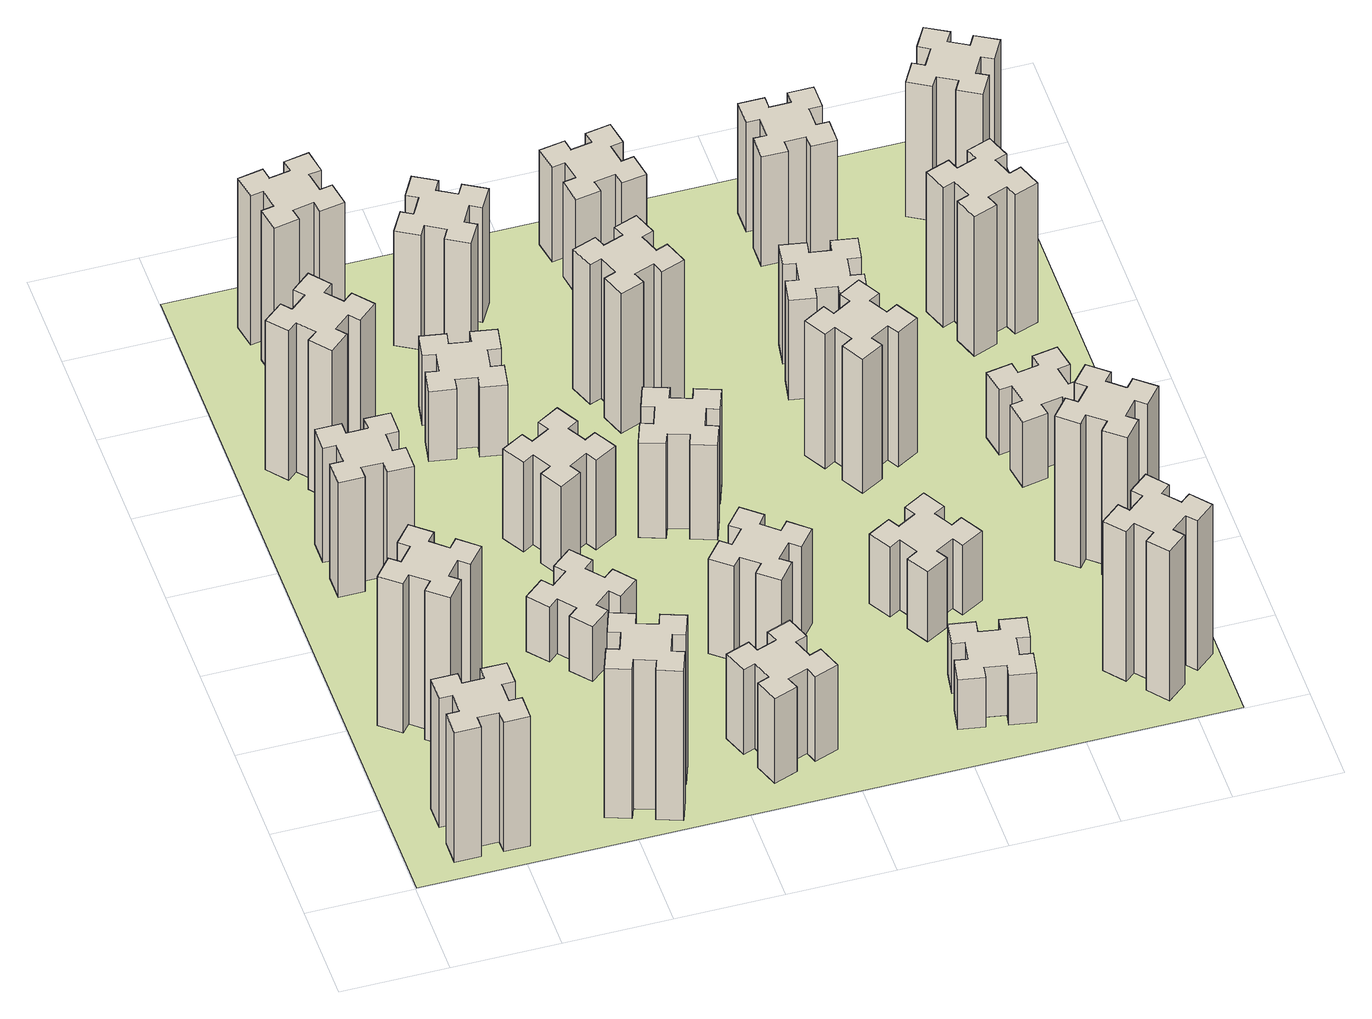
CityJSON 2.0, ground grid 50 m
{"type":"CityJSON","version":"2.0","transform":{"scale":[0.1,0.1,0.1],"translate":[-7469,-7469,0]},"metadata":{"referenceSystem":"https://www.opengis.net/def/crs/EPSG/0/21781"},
"CityObjects":{
"building1":{"type":"Building","attributes":{"class":"1000","function":"1000","usage":"1000","yearOfConstruction":2016,"roofType":"1000","measuredHeight":78,"storeysAboveGround":30,"storeysBelowGround":0},"geometry":[{"type":"Solid","lod":"1","boundaries":[[[[0,1,2,3,4,5,6,7,8,9,10,11,12,13,14,15,16,17,18,19]],[[17,16,20,21]],[[16,15,22,20]],[[15,14,23,22]],[[14,13,24,23]],[[13,12,25,24]],[[12,11,26,25]],[[11,10,27,26]],[[10,9,28,27]],[[9,8,29,28]],[[8,7,30,29]],[[7,6,31,30]],[[6,5,32,31]],[[5,4,33,32]],[[4,3,34,33]],[[3,2,35,34]],[[2,1,36,35]],[[1,0,37,36]],[[0,19,38,37]],[[19,18,39,38]],[[18,17,21,39]],[[24,25,26,27,28,29,30,31,32,33,34,35,36,37,38,39,21,20,22,23]]]]}]},
"building2":{"type":"Building","attributes":{"class":"1000","function":"1000","usage":"1000","yearOfConstruction":2016,"roofType":"1000","measuredHeight":90,"storeysAboveGround":30,"storeysBelowGround":0},"geometry":[{"type":"Solid","lod":"1","boundaries":[[[[40,41,42,43,44,45,46,47,48,49,50,51,52,53,54,55,56,57,58,59]],[[57,56,60,61]],[[56,55,62,60]],[[55,54,63,62]],[[54,53,64,63]],[[53,52,65,64]],[[52,51,66,65]],[[51,50,67,66]],[[50,49,68,67]],[[49,48,69,68]],[[48,47,70,69]],[[47,46,71,70]],[[46,45,72,71]],[[45,44,73,72]],[[44,43,74,73]],[[43,42,75,74]],[[42,41,76,75]],[[41,40,77,76]],[[40,59,78,77]],[[59,58,79,78]],[[58,57,61,79]],[[64,65,66,67,68,69,70,71,72,73,74,75,76,77,78,79,61,60,62,63]]]]}]},
"building3":{"type":"Building","attributes":{"class":"1000","function":"1000","usage":"1000","yearOfConstruction":2016,"roofType":"1000","measuredHeight":69,"storeysAboveGround":30,"storeysBelowGround":0},"geometry":[{"type":"Solid","lod":"1","boundaries":[[[[80,81,82,83,84,85,86,87,88,89,90,91,92,93,94,95,96,97,98,99]],[[97,96,100,101]],[[96,95,102,100]],[[95,94,103,102]],[[94,93,104,103]],[[93,92,105,104]],[[92,91,106,105]],[[91,90,107,106]],[[90,89,108,107]],[[89,88,109,108]],[[88,87,110,109]],[[87,86,111,110]],[[86,85,112,111]],[[85,84,113,112]],[[84,83,114,113]],[[83,82,115,114]],[[82,81,116,115]],[[81,80,117,116]],[[80,99,118,117]],[[99,98,119,118]],[[98,97,101,119]],[[104,105,106,107,108,109,110,111,112,113,114,115,116,117,118,119,101,100,102,103]]]]}]},
"building4":{"type":"Building","attributes":{"class":"1000","function":"1000","usage":"1000","yearOfConstruction":2016,"roofType":"1000","measuredHeight":90,"storeysAboveGround":30,"storeysBelowGround":0},"geometry":[{"type":"Solid","lod":"1","boundaries":[[[[120,121,122,123,124,125,126,127,128,129,130,131,132,133,134,135,136,137,138,139]],[[137,136,140,141]],[[136,135,142,140]],[[135,134,143,142]],[[134,133,144,143]],[[133,132,145,144]],[[132,131,146,145]],[[131,130,147,146]],[[130,129,148,147]],[[129,128,149,148]],[[128,127,150,149]],[[127,126,151,150]],[[126,125,152,151]],[[125,124,153,152]],[[124,123,154,153]],[[123,122,155,154]],[[122,121,156,155]],[[121,120,157,156]],[[120,139,158,157]],[[139,138,159,158]],[[138,137,141,159]],[[144,145,146,147,148,149,150,151,152,153,154,155,156,157,158,159,141,140,142,143]]]]}]},
"building5":{"type":"Building","attributes":{"class":"1000","function":"1000","usage":"1000","yearOfConstruction":2016,"roofType":"1000","measuredHeight":90,"storeysAboveGround":30,"storeysBelowGround":0},"geometry":[{"type":"Solid","lod":"1","boundaries":[[[[160,161,162,163,164,165,166,167,168,169,170,171,172,173,174,175,176,177,178,179]],[[177,176,180,181]],[[176,175,182,180]],[[175,174,183,182]],[[174,173,184,183]],[[173,172,185,184]],[[172,171,186,185]],[[171,170,187,186]],[[170,169,188,187]],[[169,168,189,188]],[[168,167,190,189]],[[167,166,191,190]],[[166,165,192,191]],[[165,164,193,192]],[[164,163,194,193]],[[163,162,195,194]],[[162,161,196,195]],[[161,160,197,196]],[[160,179,198,197]],[[179,178,199,198]],[[178,177,181,199]],[[184,185,186,187,188,189,190,191,192,193,194,195,196,197,198,199,181,180,182,183]]]]}]},
"building6":{"type":"Building","attributes":{"class":"1000","function":"1000","usage":"1000","yearOfConstruction":2016,"roofType":"1000","measuredHeight":90,"storeysAboveGround":30,"storeysBelowGround":0},"geometry":[{"type":"Solid","lod":"1","boundaries":[[[[200,201,202,203,204,205,206,207,208,209,210,211,212,213,214,215,216,217,218,219]],[[217,216,220,221]],[[216,215,222,220]],[[215,214,223,222]],[[214,213,224,223]],[[213,212,225,224]],[[212,211,226,225]],[[211,210,227,226]],[[210,209,228,227]],[[209,208,229,228]],[[208,207,230,229]],[[207,206,231,230]],[[206,205,232,231]],[[205,204,233,232]],[[204,203,234,233]],[[203,202,235,234]],[[202,201,236,235]],[[201,200,237,236]],[[200,219,238,237]],[[219,218,239,238]],[[218,217,221,239]],[[224,225,226,227,228,229,230,231,232,233,234,235,236,237,238,239,221,220,222,223]]]]}]},
"building7":{"type":"Building","attributes":{"class":"1000","function":"1000","usage":"1000","yearOfConstruction":2016,"roofType":"1000","measuredHeight":33,"storeysAboveGround":30,"storeysBelowGround":0},"geometry":[{"type":"Solid","lod":"1","boundaries":[[[[240,241,242,243,244,245,246,247,248,249,250,251,252,253,254,255,256,257,258,259]],[[257,256,260,261]],[[256,255,262,260]],[[255,254,263,262]],[[254,253,264,263]],[[253,252,265,264]],[[252,251,266,265]],[[251,250,267,266]],[[250,249,268,267]],[[249,248,269,268]],[[248,247,270,269]],[[247,246,271,270]],[[246,245,272,271]],[[245,244,273,272]],[[244,243,274,273]],[[243,242,275,274]],[[242,241,276,275]],[[241,240,277,276]],[[240,259,278,277]],[[259,258,279,278]],[[258,257,261,279]],[[264,265,266,267,268,269,270,271,272,273,274,275,276,277,278,279,261,260,262,263]]]]}]},
"building8":{"type":"Building","attributes":{"class":"1000","function":"1000","usage":"1000","yearOfConstruction":2016,"roofType":"1000","measuredHeight":54,"storeysAboveGround":30,"storeysBelowGround":0},"geometry":[{"type":"Solid","lod":"1","boundaries":[[[[280,281,282,283,284,285,286,287,288,289,290,291,292,293,294,295,296,297,298,299]],[[297,296,300,301]],[[296,295,302,300]],[[295,294,303,302]],[[294,293,304,303]],[[293,292,305,304]],[[292,291,306,305]],[[291,290,307,306]],[[290,289,308,307]],[[289,288,309,308]],[[288,287,310,309]],[[287,286,311,310]],[[286,285,312,311]],[[285,284,313,312]],[[284,283,314,313]],[[283,282,315,314]],[[282,281,316,315]],[[281,280,317,316]],[[280,299,318,317]],[[299,298,319,318]],[[298,297,301,319]],[[304,305,306,307,308,309,310,311,312,313,314,315,316,317,318,319,301,300,302,303]]]]}]},
"building9":{"type":"Building","attributes":{"class":"1000","function":"1000","usage":"1000","yearOfConstruction":2016,"roofType":"1000","measuredHeight":42,"storeysAboveGround":30,"storeysBelowGround":0},"geometry":[{"type":"Solid","lod":"1","boundaries":[[[[320,321,322,323,324,325,326,327,328,329,330,331,332,333,334,335,336,337,338,339]],[[337,336,340,341]],[[336,335,342,340]],[[335,334,343,342]],[[334,333,344,343]],[[333,332,345,344]],[[332,331,346,345]],[[331,330,347,346]],[[330,329,348,347]],[[329,328,349,348]],[[328,327,350,349]],[[327,326,351,350]],[[326,325,352,351]],[[325,324,353,352]],[[324,323,354,353]],[[323,322,355,354]],[[322,321,356,355]],[[321,320,357,356]],[[320,339,358,357]],[[339,338,359,358]],[[338,337,341,359]],[[344,345,346,347,348,349,350,351,352,353,354,355,356,357,358,359,341,340,342,343]]]]}]},
"building10":{"type":"Building","attributes":{"class":"1000","function":"1000","usage":"1000","yearOfConstruction":2016,"roofType":"1000","measuredHeight":51,"storeysAboveGround":30,"storeysBelowGround":0},"geometry":[{"type":"Solid","lod":"1","boundaries":[[[[360,361,362,363,364,365,366,367,368,369,370,371,372,373,374,375,376,377,378,379]],[[377,376,380,381]],[[376,375,382,380]],[[375,374,383,382]],[[374,373,384,383]],[[373,372,385,384]],[[372,371,386,385]],[[371,370,387,386]],[[370,369,388,387]],[[369,368,389,388]],[[368,367,390,389]],[[367,366,391,390]],[[366,365,392,391]],[[365,364,393,392]],[[364,363,394,393]],[[363,362,395,394]],[[362,361,396,395]],[[361,360,397,396]],[[360,379,398,397]],[[379,378,399,398]],[[378,377,381,399]],[[384,385,386,387,388,389,390,391,392,393,394,395,396,397,398,399,381,380,382,383]]]]}]},
"building11":{"type":"Building","attributes":{"class":"1000","function":"1000","usage":"1000","yearOfConstruction":2016,"roofType":"1000","measuredHeight":69,"storeysAboveGround":30,"storeysBelowGround":0},"geometry":[{"type":"Solid","lod":"1","boundaries":[[[[400,401,402,403,404,405,406,407,408,409,410,411,412,413,414,415,416,417,418,419]],[[417,416,420,421]],[[416,415,422,420]],[[415,414,423,422]],[[414,413,424,423]],[[413,412,425,424]],[[412,411,426,425]],[[411,410,427,426]],[[410,409,428,427]],[[409,408,429,428]],[[408,407,430,429]],[[407,406,431,430]],[[406,405,432,431]],[[405,404,433,432]],[[404,403,434,433]],[[403,402,435,434]],[[402,401,436,435]],[[401,400,437,436]],[[400,419,438,437]],[[419,418,439,438]],[[418,417,421,439]],[[424,425,426,427,428,429,430,431,432,433,434,435,436,437,438,439,421,420,422,423]]]]}]},
"building12":{"type":"Building","attributes":{"class":"1000","function":"1000","usage":"1000","yearOfConstruction":2016,"roofType":"1000","measuredHeight":57,"storeysAboveGround":30,"storeysBelowGround":0},"geometry":[{"type":"Solid","lod":"1","boundaries":[[[[440,441,442,443,444,445,446,447,448,449,450,451,452,453,454,455,456,457,458,459]],[[457,456,460,461]],[[456,455,462,460]],[[455,454,463,462]],[[454,453,464,463]],[[453,452,465,464]],[[452,451,466,465]],[[451,450,467,466]],[[450,449,468,467]],[[449,448,469,468]],[[448,447,470,469]],[[447,446,471,470]],[[446,445,472,471]],[[445,444,473,472]],[[444,443,474,473]],[[443,442,475,474]],[[442,441,476,475]],[[441,440,477,476]],[[440,459,478,477]],[[459,458,479,478]],[[458,457,461,479]],[[464,465,466,467,468,469,470,471,472,473,474,475,476,477,478,479,461,460,462,463]]]]}]},
"building13":{"type":"Building","attributes":{"class":"1000","function":"1000","usage":"1000","yearOfConstruction":2016,"roofType":"1000","measuredHeight":57,"storeysAboveGround":30,"storeysBelowGround":0},"geometry":[{"type":"Solid","lod":"1","boundaries":[[[[480,481,482,483,484,485,486,487,488,489,490,491,492,493,494,495,496,497,498,499]],[[497,496,500,501]],[[496,495,502,500]],[[495,494,503,502]],[[494,493,504,503]],[[493,492,505,504]],[[492,491,506,505]],[[491,490,507,506]],[[490,489,508,507]],[[489,488,509,508]],[[488,487,510,509]],[[487,486,511,510]],[[486,485,512,511]],[[485,484,513,512]],[[484,483,514,513]],[[483,482,515,514]],[[482,481,516,515]],[[481,480,517,516]],[[480,499,518,517]],[[499,498,519,518]],[[498,497,501,519]],[[504,505,506,507,508,509,510,511,512,513,514,515,516,517,518,519,501,500,502,503]]]]}]},
"building14":{"type":"Building","attributes":{"class":"1000","function":"1000","usage":"1000","yearOfConstruction":2016,"roofType":"1000","measuredHeight":84,"storeysAboveGround":30,"storeysBelowGround":0},"geometry":[{"type":"Solid","lod":"1","boundaries":[[[[520,521,522,523,524,525,526,527,528,529,530,531,532,533,534,535,536,537,538,539]],[[537,536,540,541]],[[536,535,542,540]],[[535,534,543,542]],[[534,533,544,543]],[[533,532,545,544]],[[532,531,546,545]],[[531,530,547,546]],[[530,529,548,547]],[[529,528,549,548]],[[528,527,550,549]],[[527,526,551,550]],[[526,525,552,551]],[[525,524,553,552]],[[524,523,554,553]],[[523,522,555,554]],[[522,521,556,555]],[[521,520,557,556]],[[520,539,558,557]],[[539,538,559,558]],[[538,537,541,559]],[[544,545,546,547,548,549,550,551,552,553,554,555,556,557,558,559,541,540,542,543]]]]}]},
"building15":{"type":"Building","attributes":{"class":"1000","function":"1000","usage":"1000","yearOfConstruction":2016,"roofType":"1000","measuredHeight":30,"storeysAboveGround":30,"storeysBelowGround":0},"geometry":[{"type":"Solid","lod":"1","boundaries":[[[[560,561,562,563,564,565,566,567,568,569,570,571,572,573,574,575,576,577,578,579]],[[577,576,580,581]],[[576,575,582,580]],[[575,574,583,582]],[[574,573,584,583]],[[573,572,585,584]],[[572,571,586,585]],[[571,570,587,586]],[[570,569,588,587]],[[569,568,589,588]],[[568,567,590,589]],[[567,566,591,590]],[[566,565,592,591]],[[565,564,593,592]],[[564,563,594,593]],[[563,562,595,594]],[[562,561,596,595]],[[561,560,597,596]],[[560,579,598,597]],[[579,578,599,598]],[[578,577,581,599]],[[584,585,586,587,588,589,590,591,592,593,594,595,596,597,598,599,581,580,582,583]]]]}]},
"building16":{"type":"Building","attributes":{"class":"1000","function":"1000","usage":"1000","yearOfConstruction":2016,"roofType":"1000","measuredHeight":57,"storeysAboveGround":30,"storeysBelowGround":0},"geometry":[{"type":"Solid","lod":"1","boundaries":[[[[600,601,602,603,604,605,606,607,608,609,610,611,612,613,614,615,616,617,618,619]],[[617,616,620,621]],[[616,615,622,620]],[[615,614,623,622]],[[614,613,624,623]],[[613,612,625,624]],[[612,611,626,625]],[[611,610,627,626]],[[610,609,628,627]],[[609,608,629,628]],[[608,607,630,629]],[[607,606,631,630]],[[606,605,632,631]],[[605,604,633,632]],[[604,603,634,633]],[[603,602,635,634]],[[602,601,636,635]],[[601,600,637,636]],[[600,619,638,637]],[[619,618,639,638]],[[618,617,621,639]],[[624,625,626,627,628,629,630,631,632,633,634,635,636,637,638,639,621,620,622,623]]]]}]},
"building17":{"type":"Building","attributes":{"class":"1000","function":"1000","usage":"1000","yearOfConstruction":2016,"roofType":"1000","measuredHeight":42,"storeysAboveGround":30,"storeysBelowGround":0},"geometry":[{"type":"Solid","lod":"1","boundaries":[[[[640,641,642,643,644,645,646,647,648,649,650,651,652,653,654,655,656,657,658,659]],[[657,656,660,661]],[[656,655,662,660]],[[655,654,663,662]],[[654,653,664,663]],[[653,652,665,664]],[[652,651,666,665]],[[651,650,667,666]],[[650,649,668,667]],[[649,648,669,668]],[[648,647,670,669]],[[647,646,671,670]],[[646,645,672,671]],[[645,644,673,672]],[[644,643,674,673]],[[643,642,675,674]],[[642,641,676,675]],[[641,640,677,676]],[[640,659,678,677]],[[659,658,679,678]],[[658,657,661,679]],[[664,665,666,667,668,669,670,671,672,673,674,675,676,677,678,679,661,660,662,663]]]]}]},
"building18":{"type":"Building","attributes":{"class":"1000","function":"1000","usage":"1000","yearOfConstruction":2016,"roofType":"1000","measuredHeight":81,"storeysAboveGround":30,"storeysBelowGround":0},"geometry":[{"type":"Solid","lod":"1","boundaries":[[[[680,681,682,683,684,685,686,687,688,689,690,691,692,693,694,695,696,697,698,699]],[[697,696,700,701]],[[696,695,702,700]],[[695,694,703,702]],[[694,693,704,703]],[[693,692,705,704]],[[692,691,706,705]],[[691,690,707,706]],[[690,689,708,707]],[[689,688,709,708]],[[688,687,710,709]],[[687,686,711,710]],[[686,685,712,711]],[[685,684,713,712]],[[684,683,714,713]],[[683,682,715,714]],[[682,681,716,715]],[[681,680,717,716]],[[680,699,718,717]],[[699,698,719,718]],[[698,697,701,719]],[[704,705,706,707,708,709,710,711,712,713,714,715,716,717,718,719,701,700,702,703]]]]}]},
"building19":{"type":"Building","attributes":{"class":"1000","function":"1000","usage":"1000","yearOfConstruction":2016,"roofType":"1000","measuredHeight":60,"storeysAboveGround":30,"storeysBelowGround":0},"geometry":[{"type":"Solid","lod":"1","boundaries":[[[[720,721,722,723,724,725,726,727,728,729,730,731,732,733,734,735,736,737,738,739]],[[737,736,740,741]],[[736,735,742,740]],[[735,734,743,742]],[[734,733,744,743]],[[733,732,745,744]],[[732,731,746,745]],[[731,730,747,746]],[[730,729,748,747]],[[729,728,749,748]],[[728,727,750,749]],[[727,726,751,750]],[[726,725,752,751]],[[725,724,753,752]],[[724,723,754,753]],[[723,722,755,754]],[[722,721,756,755]],[[721,720,757,756]],[[720,739,758,757]],[[739,738,759,758]],[[738,737,741,759]],[[744,745,746,747,748,749,750,751,752,753,754,755,756,757,758,759,741,740,742,743]]]]}]},
"building20":{"type":"Building","attributes":{"class":"1000","function":"1000","usage":"1000","yearOfConstruction":2016,"roofType":"1000","measuredHeight":90,"storeysAboveGround":30,"storeysBelowGround":0},"geometry":[{"type":"Solid","lod":"1","boundaries":[[[[760,761,762,763,764,765,766,767,768,769,770,771,772,773,774,775,776,777,778,779]],[[777,776,780,781]],[[776,775,782,780]],[[775,774,783,782]],[[774,773,784,783]],[[773,772,785,784]],[[772,771,786,785]],[[771,770,787,786]],[[770,769,788,787]],[[769,768,789,788]],[[768,767,790,789]],[[767,766,791,790]],[[766,765,792,791]],[[765,764,793,792]],[[764,763,794,793]],[[763,762,795,794]],[[762,761,796,795]],[[761,760,797,796]],[[760,779,798,797]],[[779,778,799,798]],[[778,777,781,799]],[[784,785,786,787,788,789,790,791,792,793,794,795,796,797,798,799,781,780,782,783]]]]}]},
"building21":{"type":"Building","attributes":{"class":"1000","function":"1000","usage":"1000","yearOfConstruction":2016,"roofType":"1000","measuredHeight":66,"storeysAboveGround":30,"storeysBelowGround":0},"geometry":[{"type":"Solid","lod":"1","boundaries":[[[[800,801,802,803,804,805,806,807,808,809,810,811,812,813,814,815,816,817,818,819]],[[817,816,820,821]],[[816,815,822,820]],[[815,814,823,822]],[[814,813,824,823]],[[813,812,825,824]],[[812,811,826,825]],[[811,810,827,826]],[[810,809,828,827]],[[809,808,829,828]],[[808,807,830,829]],[[807,806,831,830]],[[806,805,832,831]],[[805,804,833,832]],[[804,803,834,833]],[[803,802,835,834]],[[802,801,836,835]],[[801,800,837,836]],[[800,819,838,837]],[[819,818,839,838]],[[818,817,821,839]],[[824,825,826,827,828,829,830,831,832,833,834,835,836,837,838,839,821,820,822,823]]]]}]},
"building22":{"type":"Building","attributes":{"class":"1000","function":"1000","usage":"1000","yearOfConstruction":2016,"roofType":"1000","measuredHeight":87,"storeysAboveGround":30,"storeysBelowGround":0},"geometry":[{"type":"Solid","lod":"1","boundaries":[[[[840,841,842,843,844,845,846,847,848,849,850,851,852,853,854,855,856,857,858,859]],[[857,856,860,861]],[[856,855,862,860]],[[855,854,863,862]],[[854,853,864,863]],[[853,852,865,864]],[[852,851,866,865]],[[851,850,867,866]],[[850,849,868,867]],[[849,848,869,868]],[[848,847,870,869]],[[847,846,871,870]],[[846,845,872,871]],[[845,844,873,872]],[[844,843,874,873]],[[843,842,875,874]],[[842,841,876,875]],[[841,840,877,876]],[[840,859,878,877]],[[859,858,879,878]],[[858,857,861,879]],[[864,865,866,867,868,869,870,871,872,873,874,875,876,877,878,879,861,860,862,863]]]]}]},
"building23":{"type":"Building","attributes":{"class":"1000","function":"1000","usage":"1000","yearOfConstruction":2016,"roofType":"1000","measuredHeight":39,"storeysAboveGround":30,"storeysBelowGround":0},"geometry":[{"type":"Solid","lod":"1","boundaries":[[[[880,881,882,883,884,885,886,887,888,889,890,891,892,893,894,895,896,897,898,899]],[[897,896,900,901]],[[896,895,902,900]],[[895,894,903,902]],[[894,893,904,903]],[[893,892,905,904]],[[892,891,906,905]],[[891,890,907,906]],[[890,889,908,907]],[[889,888,909,908]],[[888,887,910,909]],[[887,886,911,910]],[[886,885,912,911]],[[885,884,913,912]],[[884,883,914,913]],[[883,882,915,914]],[[882,881,916,915]],[[881,880,917,916]],[[880,899,918,917]],[[899,898,919,918]],[[898,897,901,919]],[[904,905,906,907,908,909,910,911,912,913,914,915,916,917,918,919,901,900,902,903]]]]}]},
"building24":{"type":"Building","attributes":{"class":"1000","function":"1000","usage":"1000","yearOfConstruction":2016,"roofType":"1000","measuredHeight":84,"storeysAboveGround":30,"storeysBelowGround":0},"geometry":[{"type":"Solid","lod":"1","boundaries":[[[[920,921,922,923,924,925,926,927,928,929,930,931,932,933,934,935,936,937,938,939]],[[937,936,940,941]],[[936,935,942,940]],[[935,934,943,942]],[[934,933,944,943]],[[933,932,945,944]],[[932,931,946,945]],[[931,930,947,946]],[[930,929,948,947]],[[929,928,949,948]],[[928,927,950,949]],[[927,926,951,950]],[[926,925,952,951]],[[925,924,953,952]],[[924,923,954,953]],[[923,922,955,954]],[[922,921,956,955]],[[921,920,957,956]],[[920,939,958,957]],[[939,938,959,958]],[[938,937,941,959]],[[944,945,946,947,948,949,950,951,952,953,954,955,956,957,958,959,941,940,942,943]]]]}]},
"building25":{"type":"Building","attributes":{"class":"1000","function":"1000","usage":"1000","yearOfConstruction":2016,"roofType":"1000","measuredHeight":81,"storeysAboveGround":30,"storeysBelowGround":0},"geometry":[{"type":"Solid","lod":"1","boundaries":[[[[960,961,962,963,964,965,966,967,968,969,970,971,972,973,974,975,976,977,978,979]],[[977,976,980,981]],[[976,975,982,980]],[[975,974,983,982]],[[974,973,984,983]],[[973,972,985,984]],[[972,971,986,985]],[[971,970,987,986]],[[970,969,988,987]],[[969,968,989,988]],[[968,967,990,989]],[[967,966,991,990]],[[966,965,992,991]],[[965,964,993,992]],[[964,963,994,993]],[[963,962,995,994]],[[962,961,996,995]],[[961,960,997,996]],[[960,979,998,997]],[[979,978,999,998]],[[978,977,981,999]],[[984,985,986,987,988,989,990,991,992,993,994,995,996,997,998,999,981,980,982,983]]]]}]},
"landuse1":{"type":"LandUse","attributes":{"name":"plot1","function":"1010"},"geometry":[{"type":"MultiSurface","lod":"1","boundaries":[[[1000,1001,1002,1003]]]}]}
},
"vertices":[
[265,325,0],[265,225,0],[205,225,0],[205,105,0],[325,105,0],[325,165,0],[425,165,0],[425,105,0],[545,105,0],[545,225,0],[485,225,0],[485,325,0],[545,325,0],[545,445,0],[425,445,0],[425,385,0],[325,385,0],[325,445,0],[205,445,0],[205,325,0],[325,385,780],[325,445,780],[425,385,780],[425,445,780],[545,445,780],[545,325,780],[485,325,780],[485,225,780],[545,225,780],[545,105,780],[425,105,780],[425,165,780],[325,165,780],[325,105,780],[205,105,780],[205,225,780],[265,225,780],[265,325,780],[205,325,780],[205,445,780],
[484,1067,0],[408,1132,0],[446,1178,0],[354,1255,0],[277,1163,0],[323,1124,0],[259,1048,0],[213,1086,0],[136,994,0],[228,917,0],[266,963,0],[343,899,0],[304,853,0],[396,776,0],[473,868,0],[427,906,0],[492,983,0],[538,944,0],[615,1036,0],[523,1113,0],[492,983,900],[538,944,900],[427,906,900],[473,868,900],[396,776,900],[304,853,900],[343,899,900],[266,963,900],[228,917,900],[136,994,900],[213,1086,900],[259,1048,900],[323,1124,900],[277,1163,900],[354,1255,900],[446,1178,900],[408,1132,900],[484,1067,900],[523,1113,900],[615,1036,900],
[425,2065,0],[325,2065,0],[325,2125,0],[205,2125,0],[205,2005,0],[265,2005,0],[265,1905,0],[205,1905,0],[205,1785,0],[325,1785,0],[325,1845,0],[425,1845,0],[425,1785,0],[545,1785,0],[545,1905,0],[485,1905,0],[485,2005,0],[545,2005,0],[545,2125,0],[425,2125,0],[485,2005,690],[545,2005,690],[485,1905,690],[545,1905,690],[545,1785,690],[425,1785,690],[425,1845,690],[325,1845,690],[325,1785,690],[205,1785,690],[205,1905,690],[265,1905,690],[265,2005,690],[205,2005,690],[205,2125,690],[325,2125,690],[325,2065,690],[425,2065,690],[425,2125,690],[545,2125,690],
[492,2628,0],[427,2704,0],[473,2743,0],[396,2835,0],[304,2758,0],[343,2712,0],[266,2647,0],[228,2693,0],[136,2616,0],[213,2524,0],[259,2563,0],[323,2486,0],[277,2448,0],[354,2356,0],[446,2433,0],[408,2479,0],[484,2543,0],[523,2497,0],[615,2574,0],[538,2666,0],[484,2543,900],[523,2497,900],[408,2479,900],[446,2433,900],[354,2356,900],[277,2448,900],[323,2486,900],[259,2563,900],[213,2524,900],[136,2616,900],[228,2693,900],[266,2647,900],[343,2712,900],[304,2758,900],[396,2835,900],[473,2743,900],[427,2704,900],[492,2628,900],[538,2666,900],[615,2574,900],
[1029,360,0],[995,266,0],[939,287,0],[897,174,0],[1010,133,0],[1031,189,0],[1125,155,0],[1104,99,0],[1217,57,0],[1258,170,0],[1202,191,0],[1236,285,0],[1292,264,0],[1333,377,0],[1220,418,0],[1200,362,0],[1106,396,0],[1127,452,0],[1014,493,0],[973,380,0],[1106,396,900],[1127,452,900],[1200,362,900],[1220,418,900],[1333,377,900],[1292,264,900],[1236,285,900],[1202,191,900],[1258,170,900],[1217,57,900],[1104,99,900],[1125,155,900],[1031,189,900],[1010,133,900],[897,174,900],[939,287,900],[995,266,900],[1029,360,900],[973,380,900],[1014,493,900],
[592,3305,0],[575,3404,0],[634,3414,0],[613,3532,0],[495,3511,0],[505,3452,0],[407,3435,0],[397,3494,0],[278,3473,0],[299,3355,0],[358,3365,0],[376,3267,0],[317,3257,0],[337,3138,0],[456,3159,0],[445,3218,0],[544,3236,0],[554,3177,0],[672,3197,0],[651,3316,0],[544,3236,900],[554,3177,900],[445,3218,900],[456,3159,900],[337,3138,900],[317,3257,900],[376,3267,900],[358,3365,900],[299,3355,900],[278,3473,900],[397,3494,900],[407,3435,900],[505,3452,900],[495,3511,900],[613,3532,900],[634,3414,900],[575,3404,900],[592,3305,900],[651,3316,900],[672,3197,900],
[1083,1332,0],[1006,1267,0],[968,1313,0],[876,1236,0],[953,1144,0],[999,1183,0],[1063,1106,0],[1017,1068,0],[1094,976,0],[1186,1053,0],[1148,1099,0],[1224,1163,0],[1263,1117,0],[1355,1194,0],[1278,1286,0],[1232,1248,0],[1167,1324,0],[1213,1363,0],[1136,1455,0],[1044,1378,0],[1167,1324,330],[1213,1363,330],[1232,1248,330],[1278,1286,330],[1355,1194,330],[1263,1117,330],[1224,1163,330],[1148,1099,330],[1186,1053,330],[1094,976,330],[1017,1068,330],[1063,1106,330],[999,1183,330],[953,1144,330],[876,1236,330],[968,1313,330],[1006,1267,330],[1083,1332,330],[1044,1378,330],[1136,1455,330],
[1336,1867,0],[1286,1954,0],[1338,1984,0],[1278,2088,0],[1174,2028,0],[1204,1976,0],[1117,1926,0],[1087,1978,0],[983,1918,0],[1043,1814,0],[1095,1844,0],[1145,1757,0],[1093,1727,0],[1153,1623,0],[1257,1683,0],[1227,1735,0],[1314,1785,0],[1344,1733,0],[1448,1793,0],[1388,1897,0],[1314,1785,540],[1344,1733,540],[1227,1735,540],[1257,1683,540],[1153,1623,540],[1093,1727,540],[1145,1757,540],[1095,1844,540],[1043,1814,540],[983,1918,540],[1087,1978,540],[1117,1926,540],[1204,1976,540],[1174,2028,540],[1278,2088,540],[1338,1984,540],[1286,1954,540],[1336,1867,540],[1388,1897,540],[1448,1793,540],
[1115,2527,0],[1132,2625,0],[1191,2615,0],[1212,2733,0],[1094,2754,0],[1084,2695,0],[985,2712,0],[996,2771,0],[877,2792,0],[857,2674,0],[916,2664,0],[898,2565,0],[839,2576,0],[818,2457,0],[937,2437,0],[947,2496,0],[1045,2478,0],[1035,2419,0],[1153,2398,0],[1174,2517,0],[1045,2478,420],[1035,2419,420],[947,2496,420],[937,2437,420],[818,2457,420],[839,2576,420],[898,2565,420],[916,2664,420],[857,2674,420],[877,2792,420],[996,2771,420],[985,2712,420],[1084,2695,420],[1094,2754,420],[1212,2733,420],[1191,2615,420],[1132,2625,420],[1115,2527,420],[1174,2517,420],[1153,2398,420],
[1765,496,0],[1671,462,0],[1650,518,0],[1537,477,0],[1579,364,0],[1635,385,0],[1669,291,0],[1613,270,0],[1654,157,0],[1767,199,0],[1746,255,0],[1840,289,0],[1860,233,0],[1973,274,0],[1932,387,0],[1876,366,0],[1842,460,0],[1898,480,0],[1857,593,0],[1744,552,0],[1842,460,510],[1898,480,510],[1876,366,510],[1932,387,510],[1973,274,510],[1860,233,510],[1840,289,510],[1746,255,510],[1767,199,510],[1654,157,510],[1613,270,510],[1669,291,510],[1635,385,510],[1579,364,510],[1537,477,510],[1650,518,510],[1671,462,510],[1765,496,510],[1744,552,510],[1857,593,510],
[1186,3137,0],[1236,3224,0],[1288,3194,0],[1348,3298,0],[1244,3358,0],[1214,3306,0],[1127,3356,0],[1157,3408,0],[1053,3468,0],[993,3364,0],[1045,3334,0],[995,3247,0],[943,3277,0],[883,3173,0],[987,3113,0],[1017,3165,0],[1104,3115,0],[1074,3063,0],[1178,3003,0],[1238,3107,0],[1104,3115,690],[1074,3063,690],[1017,3165,690],[987,3113,690],[883,3173,690],[943,3277,690],[995,3247,690],[1045,3334,690],[993,3364,690],[1053,3468,690],[1157,3408,690],[1127,3356,690],[1214,3306,690],[1244,3358,690],[1348,3298,690],[1288,3194,690],[1236,3224,690],[1186,3137,690],[1238,3107,690],[1178,3003,690],
[1803,1124,0],[1739,1048,0],[1693,1086,0],[1616,994,0],[1708,917,0],[1746,963,0],[1823,899,0],[1784,853,0],[1876,776,0],[1953,868,0],[1907,906,0],[1972,983,0],[2018,944,0],[2095,1036,0],[2003,1113,0],[1964,1067,0],[1888,1132,0],[1926,1178,0],[1834,1255,0],[1757,1163,0],[1888,1132,570],[1926,1178,570],[1964,1067,570],[2003,1113,570],[2095,1036,570],[2018,944,570],[1972,983,570],[1907,906,570],[1953,868,570],[1876,776,570],[1784,853,570],[1823,899,570],[1746,963,570],[1708,917,570],[1616,994,570],[1693,1086,570],[1739,1048,570],[1803,1124,570],[1757,1163,570],[1834,1255,570],
[1842,1771,0],[1876,1865,0],[1932,1844,0],[1973,1957,0],[1860,1998,0],[1840,1942,0],[1746,1976,0],[1767,2032,0],[1654,2073,0],[1613,1960,0],[1669,1940,0],[1635,1846,0],[1579,1867,0],[1537,1754,0],[1650,1713,0],[1671,1769,0],[1765,1735,0],[1744,1679,0],[1857,1637,0],[1898,1750,0],[1765,1735,570],[1744,1679,570],[1671,1769,570],[1650,1713,570],[1537,1754,570],[1579,1867,570],[1635,1846,570],[1669,1940,570],[1613,1960,570],[1654,2073,570],[1767,2032,570],[1746,1976,570],[1840,1942,570],[1860,1998,570],[1973,1957,570],[1932,1844,570],[1876,1865,570],[1842,1771,570],[1898,1750,570],[1857,1637,570],
[1876,2586,0],[1842,2680,0],[1898,2700,0],[1857,2813,0],[1744,2772,0],[1765,2716,0],[1671,2682,0],[1650,2738,0],[1537,2697,0],[1579,2584,0],[1635,2605,0],[1669,2511,0],[1613,2490,0],[1654,2377,0],[1767,2419,0],[1746,2475,0],[1840,2509,0],[1860,2453,0],[1973,2494,0],[1932,2607,0],[1840,2509,840],[1860,2453,840],[1746,2475,840],[1767,2419,840],[1654,2377,840],[1613,2490,840],[1669,2511,840],[1635,2605,840],[1579,2584,840],[1537,2697,840],[1650,2738,840],[1671,2682,840],[1765,2716,840],[1744,2772,840],[1857,2813,840],[1898,2700,840],[1842,2680,840],[1876,2586,840],[1932,2607,840],[1973,2494,840],
[2596,444,0],[2578,345,0],[2519,356,0],[2498,237,0],[2617,217,0],[2627,276,0],[2725,258,0],[2715,199,0],[2833,178,0],[2854,297,0],[2795,307,0],[2812,405,0],[2871,395,0],[2892,513,0],[2774,534,0],[2764,475,0],[2665,492,0],[2676,551,0],[2557,572,0],[2537,454,0],[2665,492,300],[2676,551,300],[2764,475,300],[2774,534,300],[2892,513,300],[2871,395,300],[2812,405,300],[2795,307,300],[2854,297,300],[2833,178,300],[2715,199,300],[2725,258,300],[2627,276,300],[2617,217,300],[2498,237,300],[2519,356,300],[2578,345,300],[2596,444,300],[2537,454,300],[2557,572,300],
[1738,3465,0],[1756,3367,0],[1697,3357,0],[1717,3238,0],[1836,3259,0],[1825,3318,0],[1924,3336,0],[1934,3277,0],[2052,3297,0],[2031,3416,0],[1972,3405,0],[1955,3504,0],[2014,3514,0],[1993,3632,0],[1875,3611,0],[1885,3552,0],[1787,3535,0],[1777,3594,0],[1658,3573,0],[1679,3455,0],[1787,3535,570],[1777,3594,570],[1885,3552,570],[1875,3611,570],[1993,3632,570],[2014,3514,570],[1955,3504,570],[1972,3405,570],[2031,3416,570],[2052,3297,570],[1934,3277,570],[1924,3336,570],[1825,3318,570],[1836,3259,570],[1717,3238,570],[1697,3357,570],[1756,3367,570],[1738,3465,570],[1679,3455,570],[1658,3573,570],
[2716,1027,0],[2666,1114,0],[2718,1144,0],[2658,1248,0],[2554,1188,0],[2584,1136,0],[2497,1086,0],[2467,1138,0],[2363,1078,0],[2423,974,0],[2475,1004,0],[2525,917,0],[2473,887,0],[2533,783,0],[2637,843,0],[2607,895,0],[2694,945,0],[2724,893,0],[2828,953,0],[2768,1057,0],[2694,945,420],[2724,893,420],[2607,895,420],[2637,843,420],[2533,783,420],[2473,887,420],[2525,917,420],[2475,1004,420],[2423,974,420],[2363,1078,420],[2467,1138,420],[2497,1086,420],[2584,1136,420],[2554,1188,420],[2658,1248,420],[2718,1144,420],[2666,1114,420],[2716,1027,420],[2768,1057,420],[2828,953,420],
[2716,1967,0],[2666,2054,0],[2718,2084,0],[2658,2188,0],[2554,2128,0],[2584,2076,0],[2497,2026,0],[2467,2078,0],[2363,2018,0],[2423,1914,0],[2475,1944,0],[2525,1857,0],[2473,1827,0],[2533,1723,0],[2637,1783,0],[2607,1835,0],[2694,1885,0],[2724,1833,0],[2828,1893,0],[2768,1997,0],[2694,1885,810],[2724,1833,810],[2607,1835,810],[2637,1783,810],[2533,1723,810],[2473,1827,810],[2525,1857,810],[2475,1944,810],[2423,1914,810],[2363,2018,810],[2467,2078,810],[2497,2026,810],[2584,2076,810],[2554,2128,810],[2658,2188,810],[2718,2084,810],[2666,2054,810],[2716,1967,810],[2768,1997,810],[2828,1893,810],
[2496,2564,0],[2478,2465,0],[2419,2476,0],[2398,2357,0],[2517,2337,0],[2527,2396,0],[2625,2378,0],[2615,2319,0],[2733,2298,0],[2754,2417,0],[2695,2427,0],[2712,2525,0],[2771,2515,0],[2792,2633,0],[2674,2654,0],[2664,2595,0],[2565,2612,0],[2576,2671,0],[2457,2692,0],[2437,2574,0],[2565,2612,600],[2576,2671,600],[2664,2595,600],[2674,2654,600],[2792,2633,600],[2771,2515,600],[2712,2525,600],[2695,2427,600],[2754,2417,600],[2733,2298,600],[2615,2319,600],[2625,2378,600],[2527,2396,600],[2517,2337,600],[2398,2357,600],[2419,2476,600],[2478,2465,600],[2496,2564,600],[2437,2574,600],[2457,2692,600],
[3468,259,0],[3544,323,0],[3583,277,0],[3675,354,0],[3598,446,0],[3552,408,0],[3487,484,0],[3533,523,0],[3456,615,0],[3364,538,0],[3403,492,0],[3326,427,0],[3288,473,0],[3196,396,0],[3273,304,0],[3319,343,0],[3383,266,0],[3337,228,0],[3414,136,0],[3506,213,0],[3383,266,900],[3337,228,900],[3319,343,900],[3273,304,900],[3196,396,900],[3288,473,900],[3326,427,900],[3403,492,900],[3364,538,900],[3456,615,900],[3533,523,900],[3487,484,900],[3552,408,900],[3598,446,900],[3675,354,900],[3583,277,900],[3544,323,900],[3468,259,900],[3506,213,900],[3414,136,900],
[2805,3285,0],[2805,3385,0],[2865,3385,0],[2865,3505,0],[2745,3505,0],[2745,3445,0],[2645,3445,0],[2645,3505,0],[2525,3505,0],[2525,3385,0],[2585,3385,0],[2585,3285,0],[2525,3285,0],[2525,3165,0],[2645,3165,0],[2645,3225,0],[2745,3225,0],[2745,3165,0],[2865,3165,0],[2865,3285,0],[2745,3225,660],[2745,3165,660],[2645,3225,660],[2645,3165,660],[2525,3165,660],[2525,3285,660],[2585,3285,660],[2585,3385,660],[2525,3385,660],[2525,3505,660],[2645,3505,660],[2645,3445,660],[2745,3445,660],[2745,3505,660],[2865,3505,660],[2865,3385,660],[2805,3385,660],[2805,3285,660],[2865,3285,660],[2865,3165,660],
[3487,1006,0],[3552,1083,0],[3598,1044,0],[3675,1136,0],[3583,1213,0],[3544,1167,0],[3468,1232,0],[3506,1278,0],[3414,1355,0],[3337,1263,0],[3383,1224,0],[3319,1148,0],[3273,1186,0],[3196,1094,0],[3288,1017,0],[3326,1063,0],[3403,999,0],[3364,953,0],[3456,876,0],[3533,968,0],[3403,999,870],[3364,953,870],[3326,1063,870],[3288,1017,870],[3196,1094,870],[3273,1186,870],[3319,1148,870],[3383,1224,870],[3337,1263,870],[3414,1355,870],[3506,1278,870],[3468,1232,870],[3544,1167,870],[3583,1213,870],[3675,1136,870],[3598,1044,870],[3552,1083,870],[3487,1006,870],[3533,968,870],[3456,876,870],
[3365,1872,0],[3267,1855,0],[3257,1914,0],[3138,1893,0],[3159,1775,0],[3218,1785,0],[3236,1687,0],[3177,1677,0],[3197,1558,0],[3316,1579,0],[3305,1638,0],[3404,1656,0],[3414,1597,0],[3532,1617,0],[3511,1736,0],[3452,1725,0],[3435,1824,0],[3494,1834,0],[3473,1952,0],[3355,1931,0],[3435,1824,390],[3494,1834,390],[3452,1725,390],[3511,1736,390],[3532,1617,390],[3414,1597,390],[3404,1656,390],[3305,1638,390],[3316,1579,390],[3197,1558,390],[3177,1677,390],[3236,1687,390],[3218,1785,390],[3159,1775,390],[3138,1893,390],[3257,1914,390],[3267,1855,390],[3365,1872,390],[3355,1931,390],[3473,1952,390],
[3215,2605,0],[3249,2511,0],[3193,2490,0],[3234,2377,0],[3347,2419,0],[3326,2475,0],[3420,2509,0],[3440,2453,0],[3553,2494,0],[3512,2607,0],[3456,2586,0],[3422,2680,0],[3478,2700,0],[3437,2813,0],[3324,2772,0],[3345,2716,0],[3251,2682,0],[3230,2738,0],[3117,2697,0],[3159,2584,0],[3251,2682,840],[3230,2738,840],[3345,2716,840],[3324,2772,840],[3437,2813,840],[3478,2700,840],[3422,2680,840],[3456,2586,840],[3512,2607,840],[3553,2494,840],[3440,2453,840],[3420,2509,840],[3326,2475,840],[3347,2419,840],[3234,2377,840],[3193,2490,840],[3249,2511,840],[3215,2605,840],[3159,2584,840],[3117,2697,840],
[3337,3265,0],[3424,3215,0],[3394,3163,0],[3498,3103,0],[3558,3207,0],[3506,3237,0],[3556,3324,0],[3608,3294,0],[3668,3398,0],[3564,3458,0],[3534,3406,0],[3447,3456,0],[3477,3508,0],[3373,3568,0],[3313,3464,0],[3365,3434,0],[3315,3347,0],[3263,3377,0],[3203,3273,0],[3307,3213,0],[3315,3347,810],[3263,3377,810],[3365,3434,810],[3313,3464,810],[3373,3568,810],[3477,3508,810],[3447,3456,810],[3534,3406,810],[3564,3458,810],[3668,3398,810],[3608,3294,810],[3556,3324,810],[3506,3237,810],[3558,3207,810],[3498,3103,810],[3394,3163,810],[3424,3215,810],[3337,3265,810],[3307,3213,810],[3203,3273,810],
[5,3705,0],[3705,3705,0],[3705,5,0],[5,5,0]
]}
